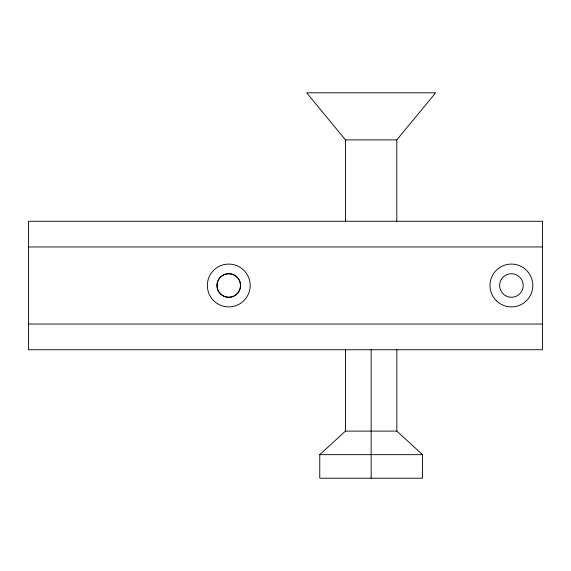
<?xml version="1.0" encoding="UTF-8"?>
<svg xmlns="http://www.w3.org/2000/svg" width="571" height="571" viewBox="0 0 571 571"><rect width="100%" height="100%" fill="white"/><g stroke="black" fill="none" stroke-linecap="round" stroke-linejoin="round"><path stroke-width="0.86" d="M396.795 221.262L396.795 139.895L435.666 92.787L306.634 92.787L345.505 139.895L345.505 221.262M319.76 454.659L345.455 431.105L396.845 431.105L422.54 454.659L422.54 478.212L319.76 478.212L319.76 454.659L422.54 454.659M345.505 139.895L396.795 139.895M28.55 246.958L542.45 246.958M28.55 324.043L542.45 324.043M396.845 349.738L396.845 431.105M371.15 349.738L371.15 478.212M345.455 349.738L345.455 431.105M233.518 296.27A11.777 11.777 0 0 1 217.023 284.494A11.777 11.777 0 0 1 235.288 275.7A11.777 11.777 0 0 1 234.21 295.935M542.45 221.262L28.55 221.262L28.55 349.738L542.45 349.738L542.45 221.262M496.263 300.639A21.413 21.413 0 0 0 532.086 291.039A21.413 21.413 0 0 0 505.863 264.816A21.413 21.413 0 0 0 496.263 300.639M505.513 295.699A11.777 11.777 0 0 0 523.179 285.5A11.777 11.777 0 0 0 505.513 275.301A11.777 11.777 0 0 0 505.513 295.699M213.618 300.639A21.413 21.413 0 0 0 249.441 291.039A21.413 21.413 0 0 0 223.218 264.816A21.413 21.413 0 0 0 213.618 300.639M220.427 293.829A11.777 11.777 0 0 0 240.134 288.548A11.777 11.777 0 0 0 225.709 274.123A11.777 11.777 0 0 0 220.427 293.829"/></g></svg>
